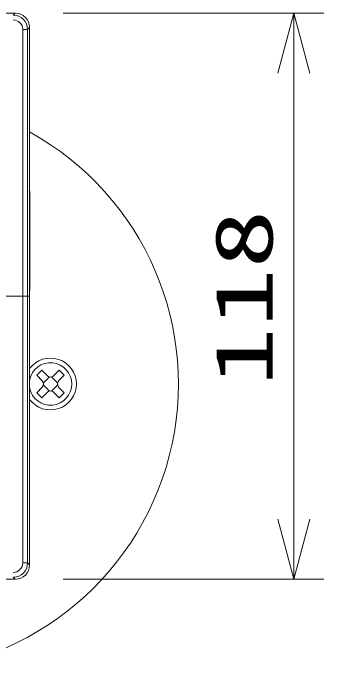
# Model space of a CAD drawing. Units: millimetres on the paper. Extents: x -62 to 64, y -59 to 59.
# Drawn here: x -16.95 to -4.01, y 15.58 to 43.04 of the extents above; entities that cross this region are included whole.
import ezdxf
from ezdxf.enums import TextEntityAlignment as Align

# ---------------------------------------------------------------- set-up
doc = ezdxf.new("R2010")
doc.units = ezdxf.units.MM
for name, color, linetype, lineweight in [('0-3_GAIKEI', 134, 'Continuous', 9), ('0-4_SUNPO', 7, 'Continuous', 9), ('0-5_0', 7, 'Continuous', 9)]:
    doc.layers.add(name, color=color, linetype=linetype, lineweight=lineweight)
doc.styles.add('ＭＳ ゴシック', font='')
doc.styles.get('ＭＳ ゴシック').set_extended_font_data('MS Gothic')

# ---------------------------------------------------------------- blocks, each defined once
blk = doc.blocks.new('_Open30')
at = {"layer": '0-5_0'}
blk.add_line((0, 0), (-1, 0), dxfattribs=at)
blk.add_lwpolyline([(-1, 0.2679), (0, 0), (-1, -0.2679)], dxfattribs=at)

msp = doc.modelspace()

# ---------------------------------------------------------------- linework, layer by layer
at = {"layer": '0-3_GAIKEI', "color": 7}
for p, q in [((-16.865, 43.038), (-27.266, 43.038)), ((-16.265, 20.037), (-16.265, 42.439)), ((-16.865, 19.438), (-27.266, 19.438))]:
    msp.add_line(p, q, dxfattribs=at)
at = {"layer": '0-3_GAIKEI', "color": 4}
for p, q in [((-16.949, 42.954), (-16.865, 43.038)), ((-16.35, 42.354), (-16.55, 42.354)), ((-16.55, 20.122), (-16.55, 42.354)), ((-16.265, 42.439), (-16.35, 42.354)), ((-16.35, 42.354), (-16.35, 20.122)), ((-16.265, 35.438), (-16.259, 35.438)), ((-16.259, 35.438), (-16.259, 31.638)), ((-16.265, 31.638), (-16.259, 31.638)), ((-16.265, 31.238), (-27.865, 31.238)), ((-15.97, 27.941), (-15.736, 27.707)), ((-15.689, 27.626), (-15.442, 27.873)), ((-15.349, 27.873), (-15.102, 27.626)), ((-15.442, 27.285), (-15.689, 27.532)), ((-15.102, 27.532), (-15.349, 27.285)), ((-16.55, 20.122), (-16.35, 20.122)), ((-16.35, 20.122), (-16.265, 20.037)), ((-16.865, 19.438), (-16.949, 19.522))]:
    msp.add_line(p, q, dxfattribs=at)
for points in [[(-15.523, 27.919), (-15.757, 28.153), (-15.97, 27.941)], [(-15.055, 27.707), (-14.821, 27.941), (-15.034, 28.153), (-15.268, 27.919)], [(-15.736, 27.451), (-15.97, 27.217), (-15.757, 27.005), (-15.523, 27.239)], [(-15.268, 27.239), (-15.034, 27.005), (-14.821, 27.217), (-15.055, 27.451)]]:
    msp.add_lwpolyline(points, dxfattribs=at)
at = {"layer": '0-3_GAIKEI', "color": 7}
msp.add_arc((-22.065, 27.579), 12, 118.9033, 61.0967, dxfattribs=at)
at = {"layer": '0-3_GAIKEI', "color": 4}
for centre, radius, start, end in [((-17.893, 35.485), 1.634, 358.3456, 5.3422), ((-17.893, 31.591), 1.634, 354.6578, 1.6544), ((-15.395, 27.579), 1.082, 216.5036, 143.4964), ((-15.395, 27.579), 0.886, 190.7788, 169.2212), ((-15.395, 28.047), 0.18, 225, 315), ((-15.863, 27.579), 0.18, 315, 45), ((-14.928, 27.579), 0.18, 135, 225), ((-15.395, 27.111), 0.18, 45, 135)]:
    msp.add_arc(centre, radius, start, end, dxfattribs=at)
for centre, major_axis, ratio, start_param, end_param in [((-16.95, 42.353), (0.425, 0.425), 0.999084, 5.499157, 7.067214), ((-16.95, 42.353), (0.284, 0.284), 0.997265, 5.499157, 7.067214), ((-16.95, 20.123), (-0.284, 0.284), 0.997265, 2.357564, 3.925621), ((-16.95, 20.123), (0.425, -0.425), 0.999084, 5.499157, 7.067214)]:
    msp.add_ellipse(centre, major_axis=major_axis, ratio=ratio, start_param=start_param, end_param=end_param, dxfattribs=at)
at = {"layer": '0-3_GAIKEI', "color": 7}
for centre, major_axis, start_param, end_param in [((-16.866, 42.437), (0.425, 0.425), 5.499157, 7.067214), ((-16.866, 20.039), (-0.425, 0.425), 2.357564, 3.925621)]:
    msp.add_ellipse(centre, major_axis=major_axis, ratio=0.997265, start_param=start_param, end_param=end_param, dxfattribs=at)
at = {"layer": '0-4_SUNPO'}
for p, q in [((-14.865, 43.038), (-4.009, 43.038)), ((-5.259, 40.538), (-5.259, 21.938)), ((-14.865, 19.438), (-4.009, 19.438))]:
    msp.add_line(p, q, dxfattribs=at)

# ---------------------------------------------------------------- block references
at = {"layer": '0-4_SUNPO', "xscale": 2.5, "yscale": 2.5}
for p, rotation in [((-5.259, 43.038), 90), ((-5.259, 19.438), 270)]:
    msp.add_blockref('_Open30', p, dxfattribs=dict(at, rotation=rotation))

# ---------------------------------------------------------------- texts
at = {"layer": '0-4_SUNPO', "style": 'ＭＳ ゴシック', "width": 1.5}
msp.add_text('118', height=2.405, rotation=90, dxfattribs=at).set_placement((-5.421, 27.488), align=Align.BOTTOM_LEFT)

doc.saveas('drawing.dxf')
